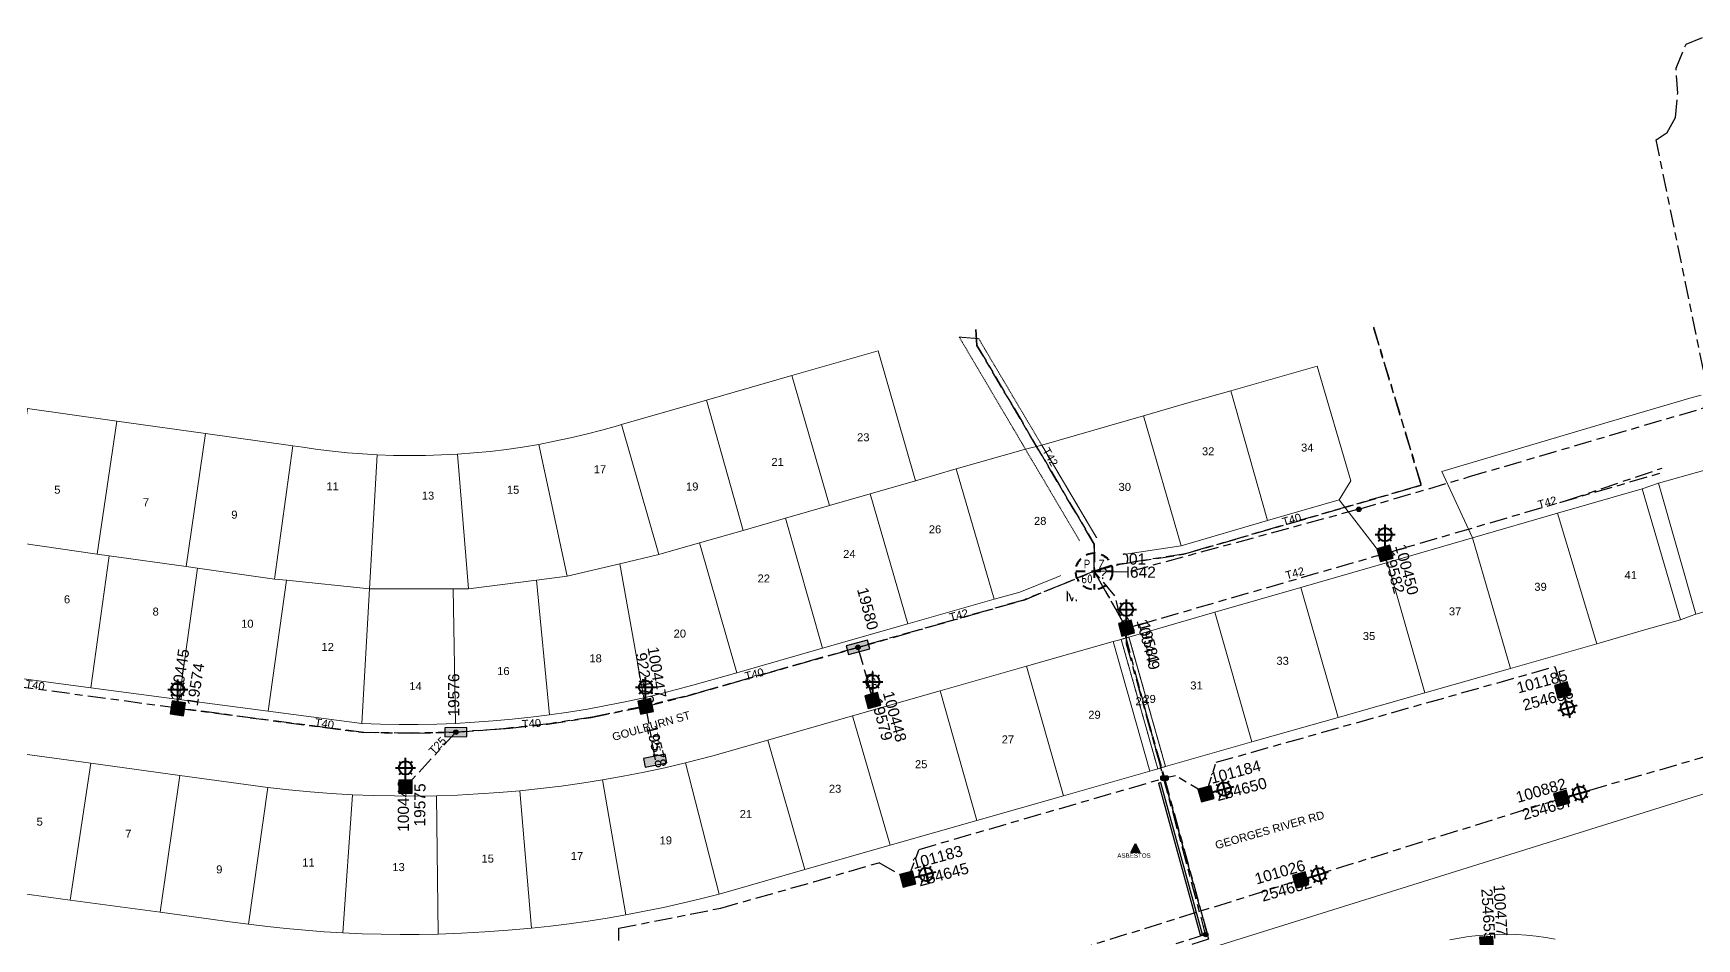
# Model space of a CAD drawing. Header units: metres. Extents: x 299140 to 300955, y 6226202 to 6227439.
# Drawn here: x 300205.7 to 300579.9, y 6226987.2 to 6227190.9 of the extents above; entities that cross this region are included whole.
import ezdxf
from ezdxf.enums import TextEntityAlignment as Align

# ---------------------------------------------------------------- set-up
doc = ezdxf.new("R2010")
doc.units = ezdxf.units.M
for name, pattern in [('Cable Exist UG', [8.2, 4, -1.2, 1.8, -1.2]), ('Dash', [5, 3, -2]), ('HIDDEN', [0.375, 0.25, -0.125]), ('HIDDEN2', [0.1875, 0.125, -0.0625])]:
    doc.linetypes.add(name, pattern=pattern)
doc.layers.get('0').update_dxf_attribs({"color": 6})
for name, color, linetype, lineweight in [('Cadastre Land Parcels_SP_EXT', 9, 'Continuous', 5), ('Cadastre Other Property_SP_EXT', 9, 'HIDDEN', 5), ('Cadastre Roads_SP_EXT', 9, 'Continuous', 5)]:
    doc.layers.add(name, color=color, linetype=linetype, lineweight=lineweight)
for name, color, linetype in [('Duct_SP_EXT', 7, 'Continuous'), ('Equip_HV_EXT', 7, 'Continuous'), ('Equip_LV_EXT', 7, 'Continuous'), ('Equip_SL_EXT', 7, 'Continuous'), ('Equip_SP_SL_EXT', 7, 'Continuous'), ('Mains_HV_EXT', 7, 'Continuous'), ('Mains_LV_EXT', 7, 'Continuous'), ('Mains_SL_EXT', 7, 'Continuous'), ('Sub_SP_EXT', 7, 'Continuous'), ('SupportsUG_SP_LV_EXT', 7, 'Continuous'), ('SupportsUG_SP_LV_SL_EXT', 7, 'Continuous')]:
    doc.layers.add(name, color=color, linetype=linetype)
doc.styles.add('COLUMN_LABEL', font='arial.ttf')
doc.styles.add('iecARIAL', font='arial.ttf', dxfattribs={"height": 2})
doc.styles.add('iecNAME', font='times.ttf')
doc.styles.add('IESYMBOL1', font='isocp.shx')
doc.styles.add('POLE_LABEL', font='arial.ttf')
doc.styles.add('SLCP_LABEL', font='arial.ttf', dxfattribs={"height": 3.5})
doc.styles.get("Standard").update_dxf_attribs({"font": 'arial.ttf'})
doc.styles.add('SWITCH_LABEL', font='arial.ttf', dxfattribs={"height": 2.5})

# ---------------------------------------------------------------- blocks, each defined once
blk = doc.blocks.new('SUB_KIOSK_EXT')
blk.add_lwpolyline([(-4.22, 0, 1), (4.22, 0, 1)], format="xyb", close=True)
blk.add_text('K', height=3.32).set_placement((-1.1, -1.3))
for tag, height, flags, p in [('STREET_CODE', 0.2, 9, (1.5, 0)), ('ASSET_NUM', 2.5, 8, (2, 2)), ('CONSTRUCTED_VOLTAGE', 0.2, 9, (1.5, -0.2)), ('OPERATING_VOLTAGE', 0.2, 9, (1.5, -0.6)), ('ORIENTATION', 0.2, 9, (1.5, -0.8)), ('OWNED_BY', 0.2, 9, (1.5, -1)), ('OPERATED_BY', 0.2, 9, (1.5, -1.2)), ('SECONDARY_VOLTAGE', 0.2, 9, (1.5, -1.6)), ('STATE', 0.2, 9, (1.5, -1.8)), ('SUBSTATION_TYPE', 0.2, 9, (1.5, -2.2)), ('STREETNAME', 0.2, 9, (1.5, -3)), ('SUBURB', 0.2, 9, (1.5, -3.2)), ('Z', 0.2, 1, (1.5, -3.6)), ('NO_PHASES', 0.2, 9, (1.5, -0.4)), ('MAINTAINED_BY', 0.2, 9, (1.5, -1.4)), ('PARENT', 0.2, 9, (1.5, -2)), ('USAGE', 0.2, 9, (1.5, -2.4)), ('LEGEND', 0.2, 9, (1.5, -2.6)), ('LOCATION', 0.2, 9, (1.5, -2.8)), ('NOTES', 0.2, 9, (1.5, -3.4))]:
    blk.add_attdef(tag, text='', height=height, dxfattribs=dict(flags=flags)).set_placement(p, align=Align.MIDDLE_LEFT)
blk = doc.blocks.new('COLUMN_EXT')
blk.add_hatch(color=256).paths.add_polyline_path([(-1.49, 1.48), (-1.49, -1.49), (1.48, -1.49), (1.48, 1.48)])
blk.add_lwpolyline([(-1.49, -1.49), (1.48, -1.49), (1.48, 1.48), (-1.49, 1.48)], close=True)
for tag, height, style, flags, p in [('STRUCTURE_PLANT_NUMBER', 0.2, 'POLE_LABEL', 9, (1.81, 0.03)), ('ASSET_NUM', 2.5, 'COLUMN_LABEL', 8, (2, 2)), ('STREET_CODE', 0.2, 'COLUMN_LABEL', 9, (1.81, -0.2))]:
    blk.add_attdef(tag, text='', height=height, dxfattribs=dict(style=style, flags=flags)).set_placement(p, align=Align.MIDDLE_LEFT)
at = {"flags": 1}
blk.add_attdef('Z', (1.81, -2.35), '', height=0.2, dxfattribs=at)
at = {"flags": 9}
for tag, p in [('COLUMN_TYPE', (1.81, -0.4)), ('OWNED_BY', (1.81, -0.6)), ('STATE', (1.81, -0.8)), ('USAGE', (1.81, -1)), ('STREETNAME', (1.81, -1.6)), ('SUBURB', (1.81, -1.8)), ('LEGEND', (1.81, -1.2)), ('LOCATION', (1.81, -1.4)), ('NOTES', (1.81, -2))]:
    blk.add_attdef(tag, text='', height=0.2, dxfattribs=at).set_placement(p, align=Align.MIDDLE_LEFT)
blk = doc.blocks.new('PILLAR_EXT')
blk.add_hatch(color=256).paths.add_polyline_path([(-2.475, 0.99), (-2.475, -0.99), (2.475, -0.99), (2.475, 0.99)])
blk.add_lwpolyline([(-2.475, -0.99), (2.475, -0.99), (2.475, 0.99), (-2.475, 0.99)], close=True)
at = {"style": 'iecARIAL', "flags": 8}
blk.add_attdef('ASSET_NUM', (1.5, 3.5), '', height=2.5, dxfattribs=at)
for tag, p, flags in [('OWNED_BY', (0, -0.2), 9), ('STATE', (0, -0.4), 9), ('SUPPORT_TYPE', (0, -0.6), 9), ('STREETNAME', (0, -1.8), 9), ('SUBURB', (0, -2), 1), ('USAGE', (0, -0.8), 9), ('LEGEND', (0, -1), 9), ('LOCATION', (0, -1.2), 9), ('NOTES', (0, -1.4), 9), ('PARENT', (0, -1.6), 9)]:
    blk.add_attdef(tag, p, '', height=0.2, dxfattribs=dict(flags=flags))
blk = doc.blocks.new('SL_LANTERN_EXT')
at = {"lineweight": 40}
for p, q in [((-2.25, 4.22), (2.25, 4.22)), ((-1.46, 5.68), (-1.06, 5.28)), ((0, 1.97), (0, 6.47)), ((1.46, 5.68), (1.06, 5.28)), ((-1.46, 2.76), (-1.06, 3.16)), ((0, 0), (0, 2.72)), ((1.46, 2.76), (1.06, 3.16))]:
    blk.add_line(p, q, dxfattribs=at)
blk.add_circle((0, 4.22), 1.5, dxfattribs=at)
at = {"style": 'iecARIAL', "flags": 8}
blk.add_attdef('ASSET_NUM', (1.5, 1.5), '', height=2.5, dxfattribs=at)
for tag, p, height, flags in [('OPERATING_VOLTAGE', (0.98, -1.65), 0.2, 9), ('ORIENTATION', (0.98, -1.85), 0.2, 9), ('OWNED_BY', (0.98, -2.05), 0.2, 9), ('STATE', (0.98, -2.25), 0.2, 9), ('CONSTRUCTED_VOLTAGE', (0.98, -0.65), 0.2, 9), ('CONTROL_TYPE', (0.98, -0.85), 0.2, 9), ('LANTERN_PURPOSE', (0.98, -1.05), 0.2, 9), ('LANTERN_TYPE', (0.98, -1.25), 0.2, 9), ('NO_PHASES', (0.98, -1.45), 0.2, 9), ('USAGE', (0.98, -2.45), 0.2, 9), ('CEXIST', (0.98, -2.65), 0.2, 9), ('CNEW', (0.98, -2.85), 0.2, 9), ('CNUMBER', (0.98, -3.05), 0.2, 9), ('CREMOVE', (0.98, -3.25), 0.2, 9), ('CREPLACE', (0.98, -3.45), 0.2, 9), ('LKINGHEIGHT', (0.98, -3.65), 0.2, 9), ('LBRACKET', (0.98, -3.85), 0.2, 9), ('LNUMBER', (2.18, -3.25), 2.5, 8), ('LBRACKETVOCAB', (0.98, -4.05), 0.2, 9), ('LCATEGORY', (0.98, -4.25), 0.2, 9), ('LCHARGE1', (0.98, -4.45), 0.2, 9), ('LCHARGE1PERCENT', (0.98, -4.65), 0.2, 9), ('LCHARGE2', (0.98, -4.85), 0.2, 9), ('LCHARGE2PERCENT', (0.98, -5.05), 0.2, 9), ('LCHARGE3', (0.98, -5.25), 0.2, 9), ('LCHARGE3PERCENT', (0.98, -5.45), 0.2, 9), ('LEXIST', (0.98, -5.65), 0.2, 9), ('LLAMP', (0.98, -5.85), 0.2, 9), ('LLAMPVOCAB', (0.98, -6.05), 0.2, 9), ('LMAST', (0.98, -6.25), 0.2, 9), ('LMASTVOCAB', (0.98, -6.45), 0.2, 9), ('LNEW', (0.98, -6.65), 0.2, 9), ('LANTNUMBER', (0.98, -6.85), 0.2, 9), ('LOUTREACH', (0.98, -7.25), 0.2, 9), ('LOUTREACHVOCAB', (0.98, -7.45), 0.2, 9), ('LRATECODE', (0.98, -7.65), 0.2, 9), ('STREETNAME', (0.98, -9.25), 0.2, 9), ('SUBURB', (0.98, -9.45), 0.2, 1), ('LREMOVE', (0.98, -7.85), 0.2, 9), ('LREPLACE', (0.98, -8.05), 0.2, 9), ('LTYPE', (0.98, -8.25), 0.2, 9), ('LTYPEVOCAB', (0.98, -8.45), 0.2, 9), ('LEGEND', (0.98, -8.65), 0.2, 9), ('LOCATION', (0.98, -8.85), 0.2, 9), ('NOTES', (0.98, -9.05), 0.2, 9)]:
    blk.add_attdef(tag, p, '', height=height, dxfattribs=dict(flags=flags))
blk = doc.blocks.new('SL_STJ_EXT')
h = blk.add_hatch(color=256)
edge = h.paths.add_edge_path()
edge.add_ellipse((-0.59, 0.13), major_axis=(0.226, 0.226), ratio=1, start_angle=45, end_angle=135)
edge.add_line((-0.91, 0.13), (-0.91, -0.13))
edge.add_ellipse((-0.59, -0.13), major_axis=(0.226, 0.226), ratio=1, start_angle=135, end_angle=225)
edge.add_line((-0.59, -0.45), (0.59, -0.45))
edge.add_ellipse((0.59, -0.13), major_axis=(-0.226, 0.226), ratio=1, start_angle=135, end_angle=225)
edge.add_line((0.91, -0.13), (0.91, 0.13))
edge.add_ellipse((0.59, 0.13), major_axis=(-0.226, 0.226), ratio=1, start_angle=225, end_angle=315)
edge.add_line((0.59, 0.45), (-0.59, 0.45))
blk.add_lwpolyline([(-0.91, 0.13), (-0.91, -0.13, 0.414214), (-0.59, -0.45), (0.59, -0.45, 0.414214), (0.91, -0.13), (0.91, 0.13, 0.414214), (0.59, 0.45), (-0.59, 0.45, 0.414214)], format="xyb", close=True)
at = {"flags": 1}
blk.add_attdef('Z', (0, 0), '', height=0.2, dxfattribs=at)
at = {"flags": 9}
for tag, p in [('ORIENTATION', (0, 0)), ('USAGE', (0, -0.2)), ('LEGEND', (0, -0.4)), ('NOTES', (0, -0.6))]:
    blk.add_attdef(tag, text='', height=0.2, dxfattribs=at).set_placement(p, align=Align.MIDDLE_LEFT)
blk = doc.blocks.new('WARNING_FEATURE_EXT')
h = blk.add_hatch(color=2)
h.dxf.hatch_style = 1
h.paths.add_polyline_path([(0, 1.99), (-0.99, 0), (1, 0)])
at = {"color": 18, "true_color": 0x000000}
blk.add_lwpolyline([(-0.99, 0), (0, 1.99), (1, 0)], close=True, dxfattribs=at)
at = {"color": 18, "true_color": 0x000000, "insert": (0, 0.87), "char_height": 1.5, "attachment_point": 5, "line_spacing_factor": 1.5, "style": 'iecNAME'}
blk.add_mtext_dynamic_manual_height_columns('!', width=1.5, gutter_width=4, heights=[0], dxfattribs=at)
at = {"color": 2, "flags": 1}
for tag, p in [('STATE', (1.19, 2.01)), ('HAZMAT_ID', (1.19, 0.72))]:
    blk.add_attdef(tag, p, '', height=0.8, dxfattribs=at)
at = {"color": 2}
blk.add_attdef('WARNING_TYPE', text='', height=1, dxfattribs=at).set_placement((-4.07, -1.22), (4.88, -1.22), align=Align.ALIGNED)
at = {"color": 2, "flags": 1}
blk.add_attdef('WARNING_DESC', text='', height=0.8, dxfattribs=at).set_placement((1.19, -0.56), align=Align.MIDDLE_CENTER)
blk = doc.blocks.new('LV_UG_DFUSE_CLOSED_EXT')
for points in [[(1, 0), (0, 0)], [(5.04, 0.73), (2.16, -0.72)], [(5.05, -0.71), (2.16, 0.72)], [(6.2, 0.01), (7.2, 0.01)]]:
    blk.add_lwpolyline(points)
for centre in [(1.8, 0), (5.4, 0.01)]:
    blk.add_circle(centre, 0.8)
at = {"flags": 9}
for tag, p in [('ACTUAL_STATUS', (0, 0)), ('CONSTRUCTED_VOLTAGE', (0, -0.2)), ('OPERATING_VOLTAGE', (0, -0.6)), ('ORIENTATION', (0, -0.8)), ('STATE', (0, -1)), ('SWITCH_TYPE', (0, -1.2)), ('NO_PHASES', (0, -0.4)), ('USAGE', (0, -1.4)), ('NOTES', (0, -1.6))]:
    blk.add_attdef(tag, text='', height=0.2, dxfattribs=at).set_placement(p, align=Align.MIDDLE_LEFT)
at = {"flags": 1}
blk.add_attdef('Z', (0, 0), '', height=0.2, dxfattribs=at)
blk = doc.blocks.new('SWG_HOLEC_SU_EXT')
blk.add_line((1.8, -2), (5.8, -2))
for points in [[(1, 0), (0, 0)], [(6.6, 0), (7.6, 0)]]:
    blk.add_lwpolyline(points)
for points in [[(1.8, -0.8, 1), (1.8, 0.8, 1)], [(5.8, -0.8, 1), (5.8, 0.8, 1)]]:
    blk.add_lwpolyline(points, format="xyb", close=True)
at = {"style": 'SWITCH_LABEL', "flags": 8}
blk.add_attdef('ASSET_NUM', text='', height=2.5, rotation=179.9544, dxfattribs=at).set_placement((-2.4, 0), align=Align.MIDDLE_LEFT)
at = {"flags": 1}
blk.add_attdef('Z', (0, 0), '', height=0.2, dxfattribs=at)
at = {"flags": 9}
for tag, p in [('ACTUAL_STATUS', (0, -0.4)), ('CONSTRUCTED_VOLTAGE', (0, -0.6)), ('OPERATING_VOLTAGE', (0, -1)), ('ORIENTATION', (0, -1.2)), ('OWNED_BY', (0, -1.4)), ('STATE', (0, -1.8)), ('SWITCH_TYPE', (0, -2)), ('STREETNAME', (0, -2.6)), ('SUBURB', (0, -2.8)), ('NO_PHASES', (0, -0.8)), ('PARENT', (0, -1.6)), ('USAGE', (0, -2.2)), ('LOCATION', (0, -2.4)), ('NOTES', (0, -3))]:
    blk.add_attdef(tag, text='', height=0.2, dxfattribs=at).set_placement(p, align=Align.MIDDLE_LEFT)
at = {"style": 'SWITCH_LABEL', "flags": 9}
blk.add_attdef('STREET_CODE', text='', height=0.2, dxfattribs=at).set_placement((0, -0.2), align=Align.MIDDLE_LEFT)
blk = doc.blocks.new('SLCP_ZELL_EXT')
blk.add_wipeout([(-0.24, 7.5), (-0.71, 7.47), (-1.17, 7.41), (-1.64, 7.32), (-2.09, 7.21), (-2.54, 7.06), (-2.98, 6.89), (-3.41, 6.69), (-3.82, 6.46), (-4.22, 6.21), (-4.6, 5.93), (-4.96, 5.63), (-5.31, 5.31), (-5.63, 4.96), (-5.93, 4.6), (-6.21, 4.22), (-6.46, 3.82), (-6.69, 3.41), (-6.89, 2.98), (-7.06, 2.54), (-7.21, 2.09), (-7.32, 1.64), (-7.41, 1.17), (-7.47, 0.71), (-7.5, 0.24), (-7.5, -0.24), (-7.47, -0.71), (-7.41, -1.17), (-7.32, -1.64), (-7.21, -2.09), (-7.06, -2.54), (-6.89, -2.98), (-6.69, -3.41), (-6.46, -3.82), (-6.21, -4.22), (-5.93, -4.6), (-5.63, -4.96), (-5.31, -5.31), (-4.96, -5.63), (-4.6, -5.93), (-4.22, -6.21), (-3.82, -6.46), (-3.41, -6.69), (-2.98, -6.89), (-2.54, -7.06), (-2.09, -7.21), (-1.64, -7.32), (-1.17, -7.41), (-0.71, -7.47), (-0.24, -7.5), (0.24, -7.5), (0.71, -7.47), (1.17, -7.41), (1.64, -7.32), (2.09, -7.21), (2.54, -7.06), (2.98, -6.89), (3.41, -6.69), (3.82, -6.46), (4.22, -6.21), (4.6, -5.93), (4.96, -5.63), (5.31, -5.31), (5.63, -4.96), (5.93, -4.6), (6.21, -4.22), (6.46, -3.82), (6.69, -3.41), (6.89, -2.98), (7.06, -2.54), (7.21, -2.09), (7.32, -1.64), (7.41, -1.17), (7.47, -0.71), (7.5, -0.24), (7.5, 0.24), (7.47, 0.71), (7.41, 1.17), (7.32, 1.64), (7.21, 2.09), (7.06, 2.54), (6.89, 2.98), (6.69, 3.41), (6.46, 3.82), (6.21, 4.22), (5.93, 4.6), (5.63, 4.96), (5.31, 5.31), (4.96, 5.63), (4.6, 5.93), (4.22, 6.21), (3.82, 6.46), (3.41, 6.69), (2.98, 6.89), (2.54, 7.06), (2.09, 7.21), (1.64, 7.32), (1.17, 7.41), (0.71, 7.47), (0.24, 7.5)])
at = {"linetype": 'Dash', "lineweight": 40, "ltscale": 0.7}
for p, q in [((0, 4.11), (0, -4.11)), ((-4.11, 0), (4.11, 0))]:
    blk.add_line(p, q, dxfattribs=at)
blk.add_circle((0, 0), 4.11, dxfattribs=at)
at = {"lineweight": 40, "style": 'IESYMBOL1'}
for s, p in [('P', (-1.6, 0)), ('Z', (1.7, 0)), ('60', (-1.61, -3.31))]:
    blk.add_text(s, height=2, dxfattribs=at).set_placement(p, align=Align.BOTTOM_CENTER)
at = {"flags": 1}
blk.add_attdef('Z', (0, 0), '', height=0.2, dxfattribs=at)
at = {"style": 'SLCP_LABEL'}
for tag, height, flags, p in [('ASSET_NUM', 2.5, 8, (2, 2)), ('STREET_CODE', 0.2, 9, (0, -0.2))]:
    blk.add_attdef(tag, text='', height=height, dxfattribs=dict(at, flags=flags)).set_placement(p, align=Align.MIDDLE_LEFT)
at = {"flags": 9}
for tag, p in [('CONSTRUCTED_VOLTAGE', (0, -0.4)), ('CONTROL_TYPE', (0, -0.6)), ('OPERATING_VOLTAGE', (0, -1)), ('ORIENTATION', (0, -1.2)), ('OWNED_BY', (0, -1.4)), ('STATE', (0, -2)), ('NO_PHASES', (0, -0.8)), ('USAGE', (0, -1.6)), ('LOCATION', (0, -1.8)), ('NOTES', (0, -2.2))]:
    blk.add_attdef(tag, text='', height=0.2, dxfattribs=at).set_placement(p, align=Align.MIDDLE_LEFT)
blk = doc.blocks.new('CONNECTOR_NODE_EXT')
h = blk.add_hatch(color=256)
edge = h.paths.add_edge_path()
edge.add_arc((0, 0), 0.5, 0, 360)
blk.add_circle((0, 0), 0.5)
at = {"flags": 1}
blk.add_attdef('Z', (0, 0), '', height=0.2, dxfattribs=at)
at = {"flags": 9}
for tag, p in [('CONNECTOR_TYPE', (0, 0)), ('CONSTRUCTED_VOLTAGE', (0, -0.2)), ('OPERATING_VOLTAGE', (0, -0.6)), ('ORIENTATION', (0, -0.8)), ('SUBTYPE', (0, -1)), ('NO_PHASES', (0, -0.4)), ('USAGE', (0, -1.2)), ('NOTES', (0, -1.4))]:
    blk.add_attdef(tag, text='', height=0.2, dxfattribs=at).set_placement(p, align=Align.MIDDLE_LEFT)

msp = doc.modelspace()

# ---------------------------------------------------------------- linework, layer by layer
at = {"layer": 'Cadastre Land Parcels_SP_EXT', "linetype": 'Continuous'}
for points in [[(300918.24, 6226880.63), (300941.03, 6227037.52), (300954.55, 6227130.43), (300954.55, 6227130.43), (300868.98, 6227106.21), (300844.15, 6227099.12), (300766.6, 6227076.95), (300745.51, 6227071.02), (300705.67, 6227058.57), (300569.3, 6227015.97), (300449.63, 6226978.58)], [(300524.36, 6226986.96), (300526.49, 6226987.37), (300528.64, 6226987.7), (300530.79, 6226987.95), (300532.96, 6226988.12), (300535.13, 6226988.22), (300537.3, 6226988.24), (300539.47, 6226988.17), (300541.64, 6226988.03), (300543.8, 6226987.81), (300545.95, 6226987.52), (300548.09, 6226987.14)]]:
    msp.add_lwpolyline(points, dxfattribs=at)
for points in [[(300393.98, 6227087.31), (300404.17, 6227090.24), (300395.76, 6227119.46), (300376.38, 6227113.9), (300384.85, 6227084.68), (300393.98, 6227087.31)], [(300499.46, 6227085.95), (300502.13, 6227090.24), (300494.55, 6227116.05), (300475.09, 6227110.48), (300483.36, 6227081.27), (300499.46, 6227085.95)], [(300384.85, 6227084.68), (300376.38, 6227113.9), (300357.17, 6227108.38), (300365.44, 6227079.09), (300374.9, 6227081.81), (300384.85, 6227084.68)], [(300483.36, 6227081.27), (300475.09, 6227110.48), (300465.23, 6227107.66), (300455.45, 6227104.85), (300463.94, 6227075.62), (300483.36, 6227081.27)], [(300224.47, 6227103.65), (300204.43, 6227106.47), (300200.1, 6227076.58), (300203.02, 6227076.17), (300220.09, 6227073.76), (300224.47, 6227103.65)], [(300365.44, 6227079.09), (300357.17, 6227108.38), (300338.07, 6227102.9), (300346.46, 6227073.63), (300355.61, 6227076.25), (300365.44, 6227079.09)], [(300463.94, 6227075.62), (300455.45, 6227104.85), (300432.57, 6227098.27), (300447.48, 6227073.1), (300463.94, 6227075.62)], [(300244.42, 6227100.85), (300224.47, 6227103.65), (300220.09, 6227073.76), (300222.77, 6227073.38), (300240.12, 6227070.93), (300244.42, 6227100.85)], [(300337.69, 6227071.58), (300346.46, 6227073.63), (300338.07, 6227102.9), (300337.13, 6227102.63), (300333.63, 6227101.63), (300330.11, 6227100.71), (300326.56, 6227099.87), (300323, 6227099.11), (300319.43, 6227098.42), (300325.78, 6227068.79), (300337.69, 6227071.58)], [(300264.13, 6227098.08), (300244.42, 6227100.85), (300240.12, 6227070.93), (300242.66, 6227070.57), (300259.94, 6227068.1), (300264.13, 6227098.08)], [(300283.1, 6227096.1), (300279.74, 6227096.29), (300276.39, 6227096.56), (300273.05, 6227096.89), (300269.71, 6227097.3), (300266.38, 6227097.77), (300264.13, 6227098.08), (300259.94, 6227068.1), (300262.7, 6227067.85), (300281.35, 6227065.93), (300283.1, 6227096.1)], [(300325.78, 6227068.79), (300319.43, 6227098.42), (300315.8, 6227097.82), (300312.16, 6227097.3), (300308.51, 6227096.86), (300304.85, 6227096.5), (300301.18, 6227096.23), (300303.62, 6227065.95), (300318.94, 6227067.92), (300325.78, 6227068.79)], [(300447.48, 6227073.1), (300432.57, 6227098.27), (300428.9, 6227097.34), (300413.34, 6227092.89), (300421.89, 6227063.58), (300427.63, 6227065.21), (300443.97, 6227071.8), (300447.48, 6227073.1)], [(300301.18, 6227096.23), (300297.57, 6227096.04), (300293.95, 6227095.93), (300290.33, 6227095.91), (300286.71, 6227095.96), (300283.1, 6227096.1), (300281.35, 6227065.93), (300300.18, 6227065.96), (300303.62, 6227065.95), (300301.18, 6227096.23)], [(300598.91, 6227065.61), (300590.33, 6227095.06), (300571.33, 6227089.69), (300579.71, 6227060.24), (300598.91, 6227065.61)], [(300421.89, 6227063.58), (300413.34, 6227092.89), (300404.17, 6227090.24), (300393.98, 6227087.31), (300402.49, 6227058.05), (300421.89, 6227063.58)], [(300402.49, 6227058.05), (300393.98, 6227087.31), (300384.85, 6227084.68), (300374.9, 6227081.81), (300383.29, 6227052.58), (300402.49, 6227058.05)], [(300576.26, 6227058.98), (300567.68, 6227088.42), (300548.6, 6227082.93), (300557.44, 6227053.59), (300568.5, 6227056.76), (300576.26, 6227058.98)], [(300557.44, 6227053.59), (300548.6, 6227082.93), (300529.49, 6227077.38), (300538.07, 6227048.04), (300557.44, 6227053.59)], [(300383.29, 6227052.58), (300374.9, 6227081.81), (300365.44, 6227079.09), (300355.61, 6227076.25), (300363.96, 6227047.07), (300383.29, 6227052.58)], [(300222.77, 6227073.38), (300220.09, 6227073.76), (300203.02, 6227076.17), (300198.46, 6227046.36), (300218.65, 6227043.69), (300222.77, 6227073.38)], [(300363.96, 6227047.07), (300355.61, 6227076.25), (300346.46, 6227073.63), (300337.69, 6227071.58), (300343.03, 6227041.43), (300346.74, 6227042.32), (300350.44, 6227043.26), (300354.12, 6227044.27), (300363.96, 6227047.07)], [(300538.07, 6227048.04), (300529.49, 6227077.38), (300510.36, 6227071.88), (300518.75, 6227042.54), (300538.07, 6227048.04)], [(300242.66, 6227070.57), (300240.12, 6227070.93), (300222.77, 6227073.38), (300218.65, 6227043.69), (300238.49, 6227041.05), (300242.66, 6227070.57)], [(300343.03, 6227041.43), (300337.69, 6227071.58), (300325.78, 6227068.79), (300318.94, 6227067.92), (300321.87, 6227037.59), (300326.13, 6227038.2), (300330.38, 6227038.9), (300334.61, 6227039.66), (300338.83, 6227040.51), (300343.03, 6227041.43)], [(300518.75, 6227042.54), (300510.36, 6227071.88), (300490.88, 6227066.25), (300499.23, 6227037), (300518.75, 6227042.54)], [(300259.94, 6227068.1), (300242.66, 6227070.57), (300238.49, 6227041.05), (300258.52, 6227038.39), (300262.7, 6227067.85), (300259.94, 6227068.1)], [(300281.35, 6227065.93), (300262.7, 6227067.85), (300258.52, 6227038.39), (300279.61, 6227035.67), (300281.35, 6227065.93)], [(300321.87, 6227037.59), (300318.94, 6227067.92), (300303.62, 6227065.95), (300300.18, 6227065.96), (300300.71, 6227035.68), (300304.95, 6227035.91), (300309.19, 6227036.22), (300313.43, 6227036.6), (300317.65, 6227037.06), (300321.87, 6227037.59)], [(300300.18, 6227065.96), (300281.35, 6227065.93), (300279.61, 6227035.67), (300283.83, 6227035.52), (300288.05, 6227035.45), (300292.27, 6227035.45), (300296.49, 6227035.53), (300300.71, 6227035.68), (300300.18, 6227065.96)], [(300499.23, 6227037), (300490.88, 6227066.25), (300471.55, 6227060.65), (300479.83, 6227031.49), (300499.23, 6227037)], [(300479.83, 6227031.49), (300471.55, 6227060.65), (300452.21, 6227055.06), (300460.43, 6227025.99), (300479.83, 6227031.49)], [(300456.93, 6227024.9), (300448.67, 6227054.09), (300429.15, 6227048.52), (300437.44, 6227019.34), (300456.93, 6227024.9)], [(300458.69, 6227025.44), (300450.44, 6227054.57), (300448.67, 6227054.09), (300456.93, 6227024.9), (300458.69, 6227025.44)], [(300460.43, 6227025.99), (300452.21, 6227055.06), (300450.44, 6227054.57), (300458.69, 6227025.44), (300460.43, 6227025.99)], [(300437.44, 6227019.34), (300429.15, 6227048.52), (300409.71, 6227042.97), (300417.99, 6227013.8), (300437.44, 6227019.34)], [(300417.99, 6227013.8), (300409.71, 6227042.97), (300390.04, 6227037.36), (300398.49, 6227008.25), (300417.99, 6227013.8)], [(300398.49, 6227008.25), (300390.04, 6227037.36), (300370.95, 6227031.91), (300379.28, 6227002.77), (300398.49, 6227008.25)], [(300379.28, 6227002.77), (300370.95, 6227031.91), (300358.6, 6227028.39), (300352.44, 6227026.78), (300360.01, 6226997.28), (300366.52, 6226999.14), (300379.28, 6227002.77)], [(300218.62, 6227026.71), (300198.83, 6227029.44), (300194.33, 6226998.6), (300214.02, 6226995.94), (300218.62, 6227026.71)], [(300234.24, 6226993.21), (300238.7, 6227023.93), (300218.62, 6227026.71), (300214.02, 6226995.94), (300234.24, 6226993.21)], [(300360.01, 6226997.28), (300352.44, 6227026.78), (300347.79, 6227025.69), (300343.13, 6227024.69), (300338.45, 6227023.78), (300333.75, 6227022.95), (300339, 6226992.62), (300343.23, 6226993.42), (300347.45, 6226994.29), (300351.65, 6226995.22), (300355.84, 6226996.22), (300360.01, 6226997.28)], [(300258.47, 6227021.24), (300238.7, 6227023.93), (300234.24, 6226993.21), (300245.67, 6226991.66), (300249.91, 6226991.04), (300254.15, 6226990.48), (300258.47, 6227021.24)], [(300339, 6226992.62), (300333.75, 6227022.95), (300329.12, 6227022.22), (300324.48, 6227021.57), (300319.83, 6227021), (300315.17, 6227020.51), (300317.79, 6226989.62), (300322.05, 6226990.09), (300326.3, 6226990.62), (300330.54, 6226991.22), (300334.78, 6226991.89), (300339, 6226992.62)], [(300277.49, 6227019.63), (300272.73, 6227019.91), (300267.97, 6227020.27), (300263.21, 6227020.71), (300258.47, 6227021.24), (300254.15, 6226990.48), (300258.38, 6226989.97), (300262.62, 6226989.52), (300266.87, 6226989.13), (300271.12, 6226988.81), (300275.38, 6226988.56), (300277.49, 6227019.63)], [(300296.78, 6226988.28), (300296.41, 6227019.4), (300291.68, 6227019.33), (300286.95, 6227019.35), (300282.22, 6227019.45), (300277.49, 6227019.63), (300275.38, 6226988.56), (300279.66, 6226988.37), (300283.94, 6226988.25), (300288.22, 6226988.19), (300292.5, 6226988.2), (300296.78, 6226988.28)], [(300317.79, 6226989.62), (300315.17, 6227020.51), (300310.49, 6227020.11), (300305.8, 6227019.79), (300301.11, 6227019.55), (300296.41, 6227019.4), (300296.78, 6226988.28), (300302.04, 6226988.46), (300307.3, 6226988.75), (300312.54, 6226989.13), (300317.79, 6226989.62)]]:
    msp.add_lwpolyline(points, close=True, dxfattribs=at)
at = {"layer": 'Cadastre Other Property_SP_EXT', "linetype": 'HIDDEN2'}
for points in [[(300447.48, 6227073.1), (300418.39, 6227122.21), (300414.03, 6227122.55), (300444.01, 6227071.8), (300447.48, 6227073.1)], [(300450.45, 6227054.57), (300458.68, 6227025.45), (300460.43, 6227026), (300452.21, 6227055.07), (300450.45, 6227054.57)]]:
    msp.add_lwpolyline(points, close=True, dxfattribs=at)
at = {"layer": 'Cadastre Roads_SP_EXT', "linetype": 'Continuous'}
for points in [[(300580.9, 6227109.51), (300578.89, 6227109), (300559.99, 6227103.41), (300540.31, 6227097.55), (300522.6, 6227092.29), (300525.36, 6227086.31), (300529.49, 6227077.38), (300548.6, 6227082.93), (300567.68, 6227088.42), (300569.64, 6227089.1), (300571.33, 6227089.69), (300590.33, 6227095.06)], [(300198.83, 6227029.44), (300218.62, 6227026.71), (300238.7, 6227023.93), (300258.47, 6227021.24), (300263.21, 6227020.71), (300267.97, 6227020.27), (300272.73, 6227019.91), (300277.49, 6227019.63), (300282.22, 6227019.45), (300286.95, 6227019.35), (300291.68, 6227019.33), (300296.41, 6227019.4), (300301.11, 6227019.55), (300305.8, 6227019.79), (300310.49, 6227020.11), (300315.17, 6227020.51), (300319.83, 6227021), (300324.48, 6227021.57), (300329.12, 6227022.22), (300333.75, 6227022.95), (300338.45, 6227023.78), (300343.13, 6227024.69), (300347.79, 6227025.69), (300352.44, 6227026.78), (300358.6, 6227028.39), (300370.95, 6227031.91), (300390.04, 6227037.36), (300409.71, 6227042.97), (300429.15, 6227048.52), (300448.67, 6227054.09), (300450.44, 6227054.57), (300452.21, 6227055.06), (300471.55, 6227060.65), (300490.88, 6227066.25), (300510.36, 6227071.88), (300510.36, 6227071.88), (300504.52, 6227079.42), (300499.46, 6227085.95), (300483.36, 6227081.27), (300463.94, 6227075.62), (300447.48, 6227073.1), (300443.97, 6227071.8), (300427.63, 6227065.21), (300421.89, 6227063.58), (300402.49, 6227058.05), (300383.29, 6227052.58), (300363.96, 6227047.07), (300354.12, 6227044.27), (300350.44, 6227043.26), (300346.74, 6227042.32), (300343.03, 6227041.43), (300338.83, 6227040.51), (300334.61, 6227039.66), (300330.38, 6227038.9), (300326.13, 6227038.2), (300321.87, 6227037.59), (300317.65, 6227037.06), (300313.43, 6227036.6), (300309.19, 6227036.22), (300304.95, 6227035.91), (300300.71, 6227035.68), (300296.49, 6227035.53), (300292.27, 6227035.45), (300288.05, 6227035.45), (300283.83, 6227035.52), (300279.61, 6227035.67), (300258.52, 6227038.39), (300238.49, 6227041.05), (300218.65, 6227043.69), (300198.46, 6227046.36)], [(300598.91, 6227065.61), (300579.71, 6227060.24), (300578.49, 6227059.8), (300576.26, 6227058.98), (300568.5, 6227056.76), (300557.44, 6227053.59), (300538.07, 6227048.04), (300518.75, 6227042.54), (300499.23, 6227037.01), (300479.83, 6227031.49), (300460.43, 6227025.99), (300458.68, 6227025.44), (300456.93, 6227024.89), (300437.44, 6227019.34), (300417.99, 6227013.8), (300398.49, 6227008.25), (300379.28, 6227002.77), (300366.52, 6226999.14), (300360.01, 6226997.29), (300355.84, 6226996.22), (300351.65, 6226995.22), (300347.45, 6226994.29), (300343.23, 6226993.42), (300339, 6226992.62), (300334.78, 6226991.89), (300330.54, 6226991.22), (300326.3, 6226990.62), (300322.05, 6226990.09), (300317.79, 6226989.62), (300312.55, 6226989.13), (300307.3, 6226988.75), (300302.04, 6226988.46), (300296.78, 6226988.28), (300292.5, 6226988.2), (300288.22, 6226988.19), (300283.94, 6226988.25), (300279.66, 6226988.37), (300275.38, 6226988.56), (300271.12, 6226988.81), (300266.87, 6226989.13), (300262.62, 6226989.52), (300258.38, 6226989.97), (300254.15, 6226990.48), (300249.91, 6226991.04), (300245.67, 6226991.66), (300234.24, 6226993.21), (300214.02, 6226995.94), (300194.33, 6226998.6)], [(300449.63, 6226978.58), (300569.3, 6227015.97), (300569.3, 6227015.97), (300705.67, 6227058.57)], [(300548.09, 6226987.14), (300545.95, 6226987.52), (300543.8, 6226987.81), (300541.64, 6226988.03), (300539.47, 6226988.17), (300537.3, 6226988.24), (300535.13, 6226988.22), (300532.96, 6226988.12), (300530.79, 6226987.95), (300528.64, 6226987.7), (300526.49, 6226987.37), (300524.36, 6226986.96)]]:
    msp.add_lwpolyline(points, dxfattribs=at)
at = {"layer": 'Duct_SP_EXT'}
for p, q in [((300458.82, 6227022.22), (300459.06, 6227022.28)), ((300458.82, 6227022.22), (300468.23, 6226988.13)), ((300459.29, 6227022.35), (300459.06, 6227022.28)), ((300459.29, 6227022.35), (300468.7, 6226988.26)), ((300468.23, 6226988.13), (300468.47, 6226988.19)), ((300468.7, 6226988.26), (300468.47, 6226988.19))]:
    msp.add_line(p, q, dxfattribs=at)
at = {"layer": 'Mains_HV_EXT', "linetype": 'Cable Exist UG'}
for points in [[(300503.91, 6227083.82), (300528.83, 6227091.17), (300583.11, 6227107.1), (300570.84, 6227166.89), (300573.31, 6227168.57), (300575.14, 6227171.94), (300575.67, 6227177.42), (300575.28, 6227183.01), (300577.53, 6227188.42), (300583.71, 6227190.89)], [(300469.45, 6226988.19), (300451.11, 6226982.36)]]:
    msp.add_lwpolyline(points, dxfattribs=at)
at = {"layer": 'Mains_LV_EXT', "linetype": 'Cable Exist UG'}
for points in [[(300509.81, 6227073.9), (300572.16, 6227092.09)], [(300451.65, 6227057.07), (300451.6, 6227053.56), (300470.13, 6226987.13), (300436.72, 6226976.6), (300436.75, 6226976.48)], [(300238.22, 6227039.08), (300162.55, 6227049.25), (300159.45, 6227053.3), (300158.09, 6227055.52)], [(300343.46, 6227039.48), (300352.95, 6227041.88), (300391.24, 6227052.77)], [(300391.24, 6227052.77), (300394.58, 6227040.83)], [(300238.22, 6227039.08), (300279.54, 6227033.68), (300291.07, 6227033.46), (300300.78, 6227033.69)], [(300300.78, 6227033.69), (300312.91, 6227034.56), (300321.39, 6227035.52), (300331.18, 6227037.02), (300343.46, 6227039.48)], [(300343.46, 6227039.48), (300345.63, 6227027.28)], [(300300.78, 6227033.69), (300289.45, 6227021.43)]]:
    msp.add_lwpolyline(points, dxfattribs=at)
at = {"layer": 'Mains_SL_EXT', "linetype": 'Cable Exist UG'}
for points in [[(300509.81, 6227073.9), (300550.66, 6227085.82), (300572.14, 6227093.09)], [(300451.65, 6227057.07), (300451.6, 6227053.56), (300460.21, 6227023.37)], [(300238.22, 6227039.08), (300162.55, 6227049.25), (300158.58, 6227054.73), (300158.09, 6227055.52)], [(300391.24, 6227052.77), (300352.31, 6227041.72), (300343.45, 6227039.58)], [(300391.24, 6227052.77), (300394.58, 6227040.83)], [(300469.55, 6227019.83), (300471.81, 6227026.91), (300548.04, 6227048.45), (300549.76, 6227043.16)], [(300300.78, 6227033.69), (300290.93, 6227033.46), (300280.05, 6227033.61), (300238.22, 6227039.08)], [(300343.45, 6227039.58), (300331.52, 6227037.09), (300321.92, 6227035.6), (300311.49, 6227034.47), (300300.78, 6227033.69)], [(300300.78, 6227033.69), (300289.45, 6227021.43)], [(300616.55, 6227032.91), (300606.87, 6227035.42), (300549.57, 6227018.8)], [(300402.48, 6227000.64), (300404.97, 6227007.32), (300460.21, 6227023.37)], [(300460.21, 6227023.37), (300470.13, 6226987.13), (300437.16, 6226976.74)], [(300469.55, 6227019.83), (300462.68, 6227023.91), (300460.21, 6227023.37)], [(300549.57, 6227018.8), (300490.82, 6227000.45)], [(300337.33, 6226978.6), (300337.43, 6226989.6), (300360.37, 6226994.12), (300381.33, 6227000.05), (300395.96, 6227004.35), (300402.48, 6227000.64)], [(300490.82, 6227000.45), (300432.56, 6226982.25)]]:
    msp.add_lwpolyline(points, dxfattribs=at)

# ---------------------------------------------------------------- block references
at = {"layer": 'Duct_SP_EXT'}
ref = msp.add_blockref('WARNING_FEATURE_EXT', (300453.64, 6227006.65), dxfattribs=at)
ref.add_attrib('WARNING_TYPE', 'ASBESTOS', (300449.57, 6227005.43), dxfattribs={"layer": '0', "color": 2, "height": 1})
at = {"layer": 'Equip_HV_EXT'}
for p in [(300503.91, 6227083.82), (300469.45, 6226988.19)]:
    msp.add_blockref('CONNECTOR_NODE_EXT', p, dxfattribs=at)
ref = msp.add_blockref('SWG_HOLEC_SU_EXT', (300449.03, 6227064.34), dxfattribs=dict(at, rotation=103.7819138572635))
ref.add_attrib('ASSET_NUM', 'M643', dxfattribs={"layer": '0', "height": 2.5, "style": 'SWITCH_LABEL'}).set_placement((300446.63, 6227065.59), align=Align.TOP_RIGHT)
ref = msp.add_blockref('SWG_HOLEC_SU_EXT', (300451.92, 6227069.68), dxfattribs=dict(at, rotation=194.0281232910247))
ref.add_attrib('ASSET_NUM', 'M642', dxfattribs={"layer": '0', "height": 2.5, "style": 'SWITCH_LABEL'}).set_placement((300449.52, 6227070.93), align=Align.TOP_LEFT)
at = {"layer": 'Equip_LV_EXT'}
for p in [(300443.61, 6227070.56), (300443.95, 6227070.81), (300444.36, 6227070.89), (300443.41, 6227070.2)]:
    msp.add_blockref('LV_UG_DFUSE_CLOSED_EXT', p, dxfattribs=at)
at = {"layer": 'Equip_SL_EXT'}
for name, p in [('CONNECTOR_NODE_EXT', (300391.24, 6227052.77)), ('CONNECTOR_NODE_EXT', (300300.78, 6227033.69)), ('SL_STJ_EXT', (300460.21, 6227023.37))]:
    msp.add_blockref(name, p, dxfattribs=at)
at = {"layer": 'Equip_SP_SL_EXT'}
ref = msp.add_blockref('SL_LANTERN_EXT', (300509.81, 6227073.9), dxfattribs=at)
ref.add_attrib('ASSET_NUM', '100450', dxfattribs={"layer": '0', "height": 2.5, "rotation": 284.7926, "style": 'iecARIAL'}).set_placement((300511.31, 6227075.4), align=Align.BOTTOM_LEFT)
ref = msp.add_blockref('SL_LANTERN_EXT', (300451.65, 6227057.07), dxfattribs=at)
ref.add_attrib('ASSET_NUM', '100449', dxfattribs={"layer": '0', "height": 2.5, "rotation": 284.6393, "style": 'iecARIAL'}).set_placement((300453.15, 6227058.57), align=Align.BOTTOM_LEFT)
ref = msp.add_blockref('SL_LANTERN_EXT', (300343.45, 6227039.58), dxfattribs=at)
ref.add_attrib('ASSET_NUM', '100447', dxfattribs={"layer": '0', "height": 2.5, "rotation": 278.887, "style": 'iecARIAL'}).set_placement((300344.95, 6227041.09), align=Align.BOTTOM_RIGHT)
ref = msp.add_blockref('SL_LANTERN_EXT', (300238.22, 6227039.08), dxfattribs=at)
ref.add_attrib('ASSET_NUM', '100445', dxfattribs={"layer": '0', "height": 2.5, "rotation": 80.8637, "style": 'iecARIAL'}).set_placement((300239.72, 6227040.58), align=Align.BOTTOM_LEFT)
ref = msp.add_blockref('SL_LANTERN_EXT', (300394.58, 6227040.83), dxfattribs=at)
ref.add_attrib('ASSET_NUM', '100448', dxfattribs={"layer": '0', "height": 2.5, "rotation": 285.0441, "style": 'iecARIAL'}).set_placement((300396.08, 6227042.33), align=Align.BOTTOM_LEFT)
ref = msp.add_blockref('SL_LANTERN_EXT', (300549.76, 6227043.16), dxfattribs=dict(at, rotation=194.8126389310814))
ref.add_attrib('ASSET_NUM', '101185', dxfattribs={"layer": '0', "height": 2.5, "rotation": 14.8851, "style": 'iecARIAL'}).set_placement((300551.26, 6227044.66), align=Align.BOTTOM_RIGHT)
ref = msp.add_blockref('SL_LANTERN_EXT', (300289.45, 6227021.43), dxfattribs=at)
ref.add_attrib('ASSET_NUM', '100446', dxfattribs={"layer": '0', "height": 2.5, "rotation": 90.02, "style": 'iecARIAL'}).set_placement((300290.95, 6227022.93), align=Align.BOTTOM_RIGHT)
ref = msp.add_blockref('SL_LANTERN_EXT', (300469.55, 6227019.83), dxfattribs=dict(at, rotation=284.6967026600463))
ref.add_attrib('ASSET_NUM', '101184', dxfattribs={"layer": '0', "height": 2.5, "rotation": 14.9322, "style": 'iecARIAL'}).set_placement((300471.05, 6227021.33), align=Align.BOTTOM_LEFT)
ref = msp.add_blockref('SL_LANTERN_EXT', (300549.57, 6227018.8), dxfattribs=dict(at, rotation=286.1980066909481))
ref.add_attrib('ASSET_NUM', '100882', dxfattribs={"layer": '0', "height": 2.5, "rotation": 16.2342, "style": 'iecARIAL'}).set_placement((300551.07, 6227020.3), align=Align.BOTTOM_RIGHT)
ref = msp.add_blockref('SL_LANTERN_EXT', (300402.48, 6227000.64), dxfattribs=dict(at, rotation=284.7485235095173))
ref.add_attrib('ASSET_NUM', '101183', dxfattribs={"layer": '0', "height": 2.5, "rotation": 15.0938, "style": 'iecARIAL'}).set_placement((300403.98, 6227002.14), align=Align.BOTTOM_LEFT)
ref = msp.add_blockref('SL_LANTERN_EXT', (300490.82, 6227000.45), dxfattribs=dict(at, rotation=286.1980066909481))
ref.add_attrib('ASSET_NUM', '101026', dxfattribs={"layer": '0', "height": 2.5, "rotation": 16.2342, "style": 'iecARIAL'}).set_placement((300492.32, 6227001.95), align=Align.BOTTOM_RIGHT)
ref = msp.add_blockref('SL_LANTERN_EXT', (300532.66, 6226986.18), dxfattribs=dict(at, rotation=183.6206359686544))
ref.add_attrib('ASSET_NUM', '100477', dxfattribs={"layer": '0', "height": 2.5, "rotation": 273.4342, "style": 'iecARIAL'}).set_placement((300534.16, 6226987.68), align=Align.BOTTOM_RIGHT)
at = {"layer": 'Sub_SP_EXT'}
ref = msp.add_blockref('SUB_KIOSK_EXT', (300444.36, 6227069.89), dxfattribs=at)
ref.add_attrib('ASSET_NUM', '13001', dxfattribs={"layer": '0', "height": 2.5}).set_placement((300446.36, 6227070.64), align=Align.BOTTOM_LEFT)
at = {"layer": 'SupportsUG_SP_LV_EXT'}
ref = msp.add_blockref('PILLAR_EXT', (300391.24, 6227052.77), dxfattribs=dict(at, rotation=194.720401820633))
ref.add_attrib('ASSET_NUM', '19580', dxfattribs={"layer": '0', "height": 2.5, "rotation": 284.7566, "style": 'iecARIAL'}).set_placement((300392.74, 6227056.27), align=Align.BOTTOM_RIGHT)
ref = msp.add_blockref('PILLAR_EXT', (300300.78, 6227033.69), dxfattribs=dict(at, rotation=180.8715299002078))
ref.add_attrib('ASSET_NUM', '19576', dxfattribs={"layer": '0', "height": 2.5, "rotation": 89.9133, "style": 'iecARIAL'}).set_placement((300302.28, 6227037.19), align=Align.BOTTOM_LEFT)
ref = msp.add_blockref('PILLAR_EXT', (300345.63, 6227027.28), dxfattribs=dict(at, rotation=10.98141823629549))
ref.add_attrib('ASSET_NUM', '19578', dxfattribs={"layer": '0', "height": 2.5, "rotation": 283.2574, "style": 'iecARIAL'}).set_placement((300347.13, 6227030.78), align=Align.TOP_CENTER)
at = {"layer": 'SupportsUG_SP_LV_SL_EXT'}
ref = msp.add_blockref('COLUMN_EXT', (300509.81, 6227073.9), dxfattribs=dict(at, rotation=194.7708221066051))
ref.add_attrib('ASSET_NUM', '19582', dxfattribs={"layer": '0', "height": 2.5, "rotation": 284.7926, "style": 'COLUMN_LABEL'}).set_placement((300511.81, 6227074.65), align=Align.TOP_LEFT)
ref = msp.add_blockref('COLUMN_EXT', (300451.65, 6227057.07), dxfattribs=dict(at, rotation=194.6808859219055))
ref.add_attrib('ASSET_NUM', '19581', dxfattribs={"layer": '0', "height": 2.5, "rotation": 284.6393, "style": 'COLUMN_LABEL'}).set_placement((300453.65, 6227057.83), align=Align.BOTTOM_LEFT)
ref = msp.add_blockref('COLUMN_EXT', (300238.22, 6227039.08), dxfattribs=dict(at, rotation=171.2386542331507))
ref.add_attrib('ASSET_NUM', '19574', dxfattribs={"layer": '0', "height": 2.5, "rotation": 80.8637, "style": 'COLUMN_LABEL'}).set_placement((300240.22, 6227039.83), align=Align.TOP_LEFT)
ref = msp.add_blockref('COLUMN_EXT', (300343.46, 6227039.48), dxfattribs=dict(at, rotation=191.1633705923589))
ref.add_attrib('ASSET_NUM', '922473', dxfattribs={"layer": '0', "height": 2.5, "rotation": 278.887, "style": 'COLUMN_LABEL'}).set_placement((300345.46, 6227040.24), align=Align.TOP_RIGHT)
ref = msp.add_blockref('COLUMN_EXT', (300549.76, 6227043.16), dxfattribs=dict(at, rotation=194.8126389310814))
ref.add_attrib('ASSET_NUM', '254658', dxfattribs={"layer": '0', "height": 2.5, "rotation": 14.8851, "style": 'COLUMN_LABEL'}).set_placement((300551.76, 6227043.91), align=Align.TOP_RIGHT)
ref = msp.add_blockref('COLUMN_EXT', (300394.58, 6227040.83), dxfattribs=dict(at, rotation=15.11708216895881))
ref.add_attrib('ASSET_NUM', '19579', dxfattribs={"layer": '0', "height": 2.5, "rotation": 285.0441, "style": 'COLUMN_LABEL'}).set_placement((300396.58, 6227041.58), align=Align.TOP_LEFT)
ref = msp.add_blockref('COLUMN_EXT', (300289.45, 6227021.43), dxfattribs=dict(at, rotation=269.9637750488075))
ref.add_attrib('ASSET_NUM', '19575', dxfattribs={"layer": '0', "height": 2.5, "rotation": 89.609, "style": 'COLUMN_LABEL'}).set_placement((300291.45, 6227022.18), align=Align.TOP_RIGHT)
ref = msp.add_blockref('COLUMN_EXT', (300469.55, 6227019.83), dxfattribs=dict(at, rotation=284.6967026600463))
ref.add_attrib('ASSET_NUM', '254650', dxfattribs={"layer": '0', "height": 2.5, "rotation": 14.9322, "style": 'COLUMN_LABEL'}).set_placement((300471.55, 6227020.58), align=Align.TOP_LEFT)
ref = msp.add_blockref('COLUMN_EXT', (300549.57, 6227018.8), dxfattribs=dict(at, rotation=286.1980066909481))
ref.add_attrib('ASSET_NUM', '254657', dxfattribs={"layer": '0', "height": 2.5, "rotation": 16.2342, "style": 'COLUMN_LABEL'}).set_placement((300551.57, 6227019.55), align=Align.TOP_RIGHT)
ref = msp.add_blockref('COLUMN_EXT', (300402.48, 6227000.64), dxfattribs=dict(at, rotation=284.7485235095173))
ref.add_attrib('ASSET_NUM', '254645', dxfattribs={"layer": '0', "height": 2.5, "rotation": 15.0938, "style": 'COLUMN_LABEL'}).set_placement((300404.48, 6227001.39), align=Align.TOP_LEFT)
ref = msp.add_blockref('COLUMN_EXT', (300490.82, 6227000.45), dxfattribs=dict(at, rotation=286.1980066909481))
ref.add_attrib('ASSET_NUM', '254652', dxfattribs={"layer": '0', "height": 2.5, "rotation": 16.2342, "style": 'COLUMN_LABEL'}).set_placement((300492.82, 6227001.2), align=Align.TOP_RIGHT)
ref = msp.add_blockref('COLUMN_EXT', (300532.66, 6226986.18), dxfattribs=dict(at, rotation=183.6206359686544))
ref.add_attrib('ASSET_NUM', '254655', dxfattribs={"layer": '0', "height": 2.5, "rotation": 273.4342, "style": 'COLUMN_LABEL'}).set_placement((300534.66, 6226986.94), align=Align.TOP_RIGHT)

# ---------------------------------------------------------------- texts
at = {"layer": 'Cadastre Land Parcels_SP_EXT'}
for s, p in [('23', (300391.03, 6227099.12)), ('32', (300468.62, 6227095.97)), ('34', (300490.92, 6227096.8)), ('17', (300331.79, 6227091.92)), ('21', (300371.75, 6227093.57)), ('11', (300271.65, 6227088.09)), ('19', (300352.55, 6227088.05)), ('30', (300449.86, 6227087.96)), ('5', (300210.42, 6227087.33)), ('7', (300230.37, 6227084.52)), ('13', (300293.11, 6227086)), ('15', (300312.25, 6227087.31)), ('9', (300250.25, 6227081.71)), ('26', (300407.17, 6227078.41)), ('28', (300430.83, 6227080.31)), ('24', (300387.9, 6227072.88)), ('22', (300368.64, 6227067.36)), ('41', (300563.7, 6227068.13)), ('6', (300212.6, 6227062.67)), ('39', (300543.4, 6227065.49)), ('8', (300232.54, 6227059.92)), ('37', (300524.17, 6227059.96)), ('10', (300252.46, 6227057.19)), ('20', (300349.76, 6227054.97)), ('35', (300504.81, 6227054.42)), ('12', (300270.54, 6227051.96)), ('18', (300330.81, 6227049.4)), ('33', (300485.37, 6227048.85)), ('14', (300290.31, 6227043.15)), ('16', (300310.06, 6227046.54)), ('31', (300466, 6227043.3)), ('29', (300453.68, 6227039.75)), ('29', (300455.44, 6227040.27)), ('29', (300443.05, 6227036.71)), ('27', (300423.57, 6227031.16)), ('25', (300404.06, 6227025.59)), ('23', (300384.69, 6227020.07)), ('21', (300364.63, 6227014.38)), ('5', (300206.45, 6227012.67)), ('7', (300226.39, 6227009.95)), ('19', (300346.61, 6227008.45)), ('9', (300246.86, 6227001.93)), ('11', (300266.22, 6227003.48)), ('13', (300286.48, 6227002.45)), ('15', (300306.54, 6227004.36)), ('17', (300326.62, 6227004.94))]:
    msp.add_text(s, height=1.8, dxfattribs=at).set_placement(p)
at = {"layer": 'Cadastre Roads_SP_EXT'}
for s, rotation, p in [('GOULBURN ST', 16.1927, (300336.25, 6227031.69)), ('GEORGES RIVER RD', 15.9445, (300471.88, 6227007.34))]:
    msp.add_text(s, height=1.8, rotation=rotation, dxfattribs=at).set_placement(p)
at = {"layer": 'Mains_LV_EXT'}
for s, rotation, p in [('T42', 299.392, (300432.65, 6227097.06)), ('T42', 15.1561, (300544.45, 6227083.95)), ('T40', 15.69, (300486.97, 6227080.07)), ('T42', 15.0156, (300487.66, 6227068.03)), ('T42', 14.7896, (300412.05, 6227058.61)), ('T42', 298.4952, (300450.09, 6227059.13)), ('T40', 351.6431, (300203.83, 6227043.7)), ('T40', 14.4047, (300366.04, 6227045.34)), ('T25', 284.4752, (300392.81, 6227047.18)), ('T40', 351.4321, (300268.93, 6227035.06)), ('T40', 4.2854, (300315.69, 6227034.6)), ('T25', 46.7881, (300295.81, 6227028.47)), ('T25', 278.9333, (300344.46, 6227033.35))]:
    msp.add_text(s, height=1.8, rotation=rotation, dxfattribs=at).set_placement(p)

# ---------------------------------------------------------------- next in the draw order: block references
at = {"layer": 'Equip_SL_EXT'}
ref = msp.add_blockref('SLCP_ZELL_EXT', (300444.36, 6227069.89), dxfattribs=at)
ref.add_attrib('ASSET_NUM', '?', dxfattribs={"layer": '0', "height": 2.5, "style": 'SLCP_LABEL'}).set_placement((300446.36, 6227070.64), align=Align.TOP_CENTER)

# ---------------------------------------------------------------- next in the draw order: linework, layer by layer
at = {"layer": 'Mains_HV_EXT', "linetype": 'Cable Exist UG'}
for points in [[(300503.91, 6227083.82), (300451.92, 6227069.68)], [(300451.92, 6227069.68), (300444.36, 6227069.89)], [(300449.03, 6227064.34), (300444.36, 6227069.89)], [(300469.45, 6226988.19), (300449.03, 6227064.34)]]:
    msp.add_lwpolyline(points, dxfattribs=at)
at = {"layer": 'Mains_LV_EXT', "linetype": 'Cable Exist UG'}
for points in [[(300417.72, 6227124.3), (300418.01, 6227120.66), (300444.39, 6227075.99), (300444.36, 6227069.89)], [(300507.2, 6227124.86), (300517.97, 6227089.25), (300464.5, 6227073.71), (300448.15, 6227071.19), (300444.36, 6227069.89)], [(300451.65, 6227057.07), (300509.81, 6227073.9)], [(300391.24, 6227052.77), (300428.75, 6227063.49), (300444.36, 6227069.89)], [(300451.65, 6227057.07), (300444.36, 6227069.89)]]:
    msp.add_lwpolyline(points, dxfattribs=at)
at = {"layer": 'Mains_SL_EXT', "linetype": 'Cable Exist UG'}
for points in [[(300444.36, 6227069.89), (300444.39, 6227075.99), (300418.01, 6227120.66), (300417.72, 6227124.3)], [(300444.36, 6227069.89), (300450.26, 6227071.51), (300464.5, 6227073.71), (300517.97, 6227089.25), (300507.2, 6227124.86)], [(300451.65, 6227057.07), (300509.81, 6227073.9)], [(300444.36, 6227069.89), (300428.75, 6227063.49), (300391.24, 6227052.77)], [(300444.36, 6227069.89), (300451.65, 6227057.07)]]:
    msp.add_lwpolyline(points, dxfattribs=at)

doc.saveas('drawing.dxf')
